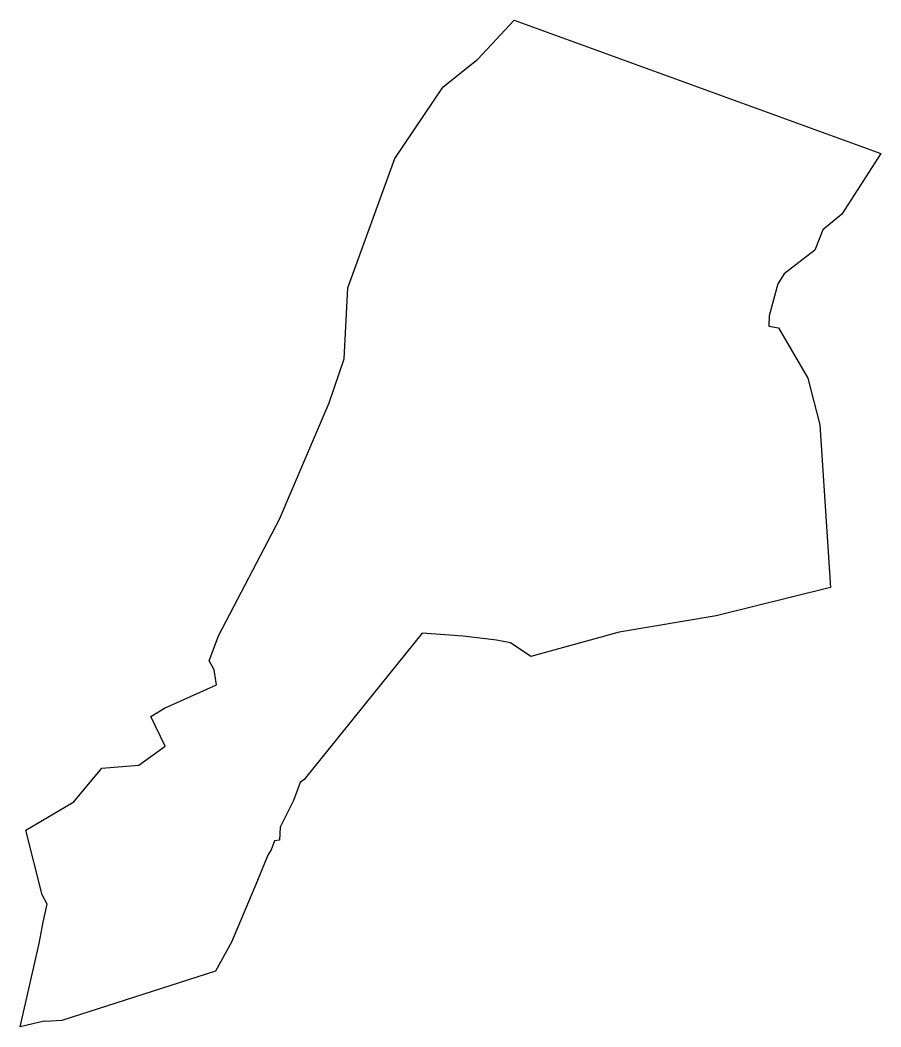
# Model space of a CAD drawing. Header units: metres. Extents: x 1097698 to 1098086, y 876671 to 877125.
import ezdxf

# ---------------------------------------------------------------- set-up
doc = ezdxf.new("R2010")
doc.units = ezdxf.units.M

msp = doc.modelspace()

# ---------------------------------------------------------------- linework, layer by layer
at = {"elevation": 2937.85, "flags": 128}
msp.add_lwpolyline([(1097920.24, 877125.23), (1098085.62, 877065.03), (1098068.07, 877037.66), (1098059.44, 877030.65), (1098055.91, 877021.57), (1098041.96, 877010.8), (1098039.2, 877006.29), (1098035.32, 876991.91), (1098035.13, 876987.25), (1098039.46, 876986.47), (1098052.63, 876963.73), (1098058.16, 876942.8), (1098062.98, 876869.36), (1098011.32, 876856.64), (1097967.61, 876849.28), (1097927.75, 876838.22), (1097918.63, 876844.4), (1097912.31, 876845.6), (1097897.28, 876847.41), (1097878.83, 876848.84), (1097825.6, 876782.85), (1097823.8, 876781.42), (1097820.73, 876773.34), (1097814.71, 876761.32), (1097814.49, 876755.47), (1097812.27, 876755.11), (1097810.66, 876751.09), (1097809.22, 876748.64), (1097804.56, 876737.19), (1097792.88, 876709.51), (1097785.64, 876696.35), (1097716.33, 876674.08), (1097708.97, 876673.66), (1097708.42, 876673.85), (1097697.53, 876671.25), (1097706.05, 876708.83), (1097707.86, 876718.46), (1097709.73, 876726.51), (1097707.45, 876730.73), (1097700.11, 876759.95), (1097721.74, 876772.68), (1097734.37, 876787.93), (1097751.05, 876789.2), (1097762.98, 876797.9), (1097756.48, 876811.19), (1097762.6, 876814.96), (1097786.1, 876825.51), (1097785.05, 876832.25), (1097782.81, 876836.33), (1097786.91, 876847.57), (1097814.53, 876900.21), (1097836.8, 876952.68), (1097843.64, 876972.54), (1097845.31, 877004.49), (1097866.52, 877062.76), (1097888.33, 877095.09), (1097903.87, 877107.67), (1097903.87, 877107.67)], close=True, dxfattribs=at)

doc.saveas('drawing.dxf')
